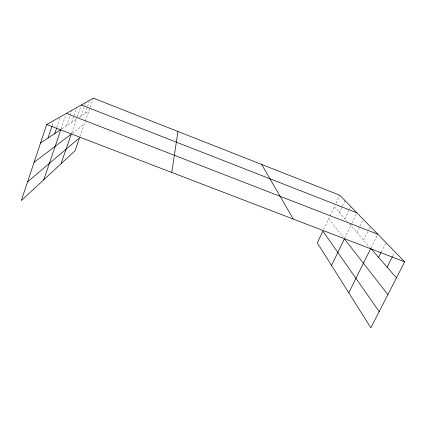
<?xml version="1.0" encoding="UTF-8"?>
<svg xmlns="http://www.w3.org/2000/svg" width="426" height="426" viewBox="0 0 426 426"><rect width="100%" height="100%" fill="white"/><g stroke="black" fill="none" stroke-linecap="round" stroke-linejoin="round"><path stroke-width="0.32" stroke-dasharray="2.13 1.6" d="M52.238 125.462L53.511 121.687M56.866 127.342L60.034 117.997M61.115 128.876L65.753 115.265M66.52 125.766L71.802 110.355M71.674 122.347L73.799 116.186M74.007 115.568L76.765 107.554M71.696 132.859L77.063 117.347M77.276 116.729L81.339 104.977M80.929 116.207L85.679 102.533M85.099 113.444L89.689 100.27M79.987 136.554L85.152 121.783M85.365 121.176L93.411 98.172M323.723 229.342L329.761 216.493M330.033 215.918L334.9 205.572M335.981 203.271L339.767 195.22M339.442 212.537L342.259 206.599M342.536 206.003L345.071 200.657M344.9 218.788L349.368 209.427M349.65 208.841L350.768 206.498M344.634 238.272L351.61 223.778M351.887 223.203L356.897 212.792M356.924 232.553L359.704 226.824M359.986 226.254L363.319 219.374M363.564 240.157L368.517 230.061M368.804 229.465L370.263 226.494M371.057 247.804L377.202 235.392M381.243 252.048L385.674 243.198M392.809 255.909L394.604 252.362M72.308 133.311L84.305 124.206M61.924 128.817L76.419 119.2M79.428 117.209L88.965 110.877M334.362 206.722L347.419 221.669M349.517 224.071L369.917 247.426M328.68 218.794L343.154 237.319"/><path stroke-width="0.64" d="M171.763 172.455L177.956 131.48M379.177 311.582L322.892 231.1L317.333 242.921L370.844 327.828L404.7 261.82L339.767 195.22L93.411 98.172L46.732 124.488L21.3 200.603L74.997 150.82L79.555 137.784L27.546 181.907M48.005 138.056L52.031 126.091M54.757 133.572L56.658 127.965M43.777 179.767L60.902 129.493L40.545 143.003M61.003 163.797L71.27 134.105L34.091 162.322M331.545 265.467L344.357 238.853L387.894 294.584M348.777 292.816L370.764 248.395L396.484 277.843M378.586 257.357L380.95 252.634M387.127 267.134L392.511 256.495M46.732 124.488L404.7 261.82M66.387 113.407L377.787 234.209M81.339 104.977L356.897 212.792M261.655 164.447L293.274 219.07"/></g></svg>
